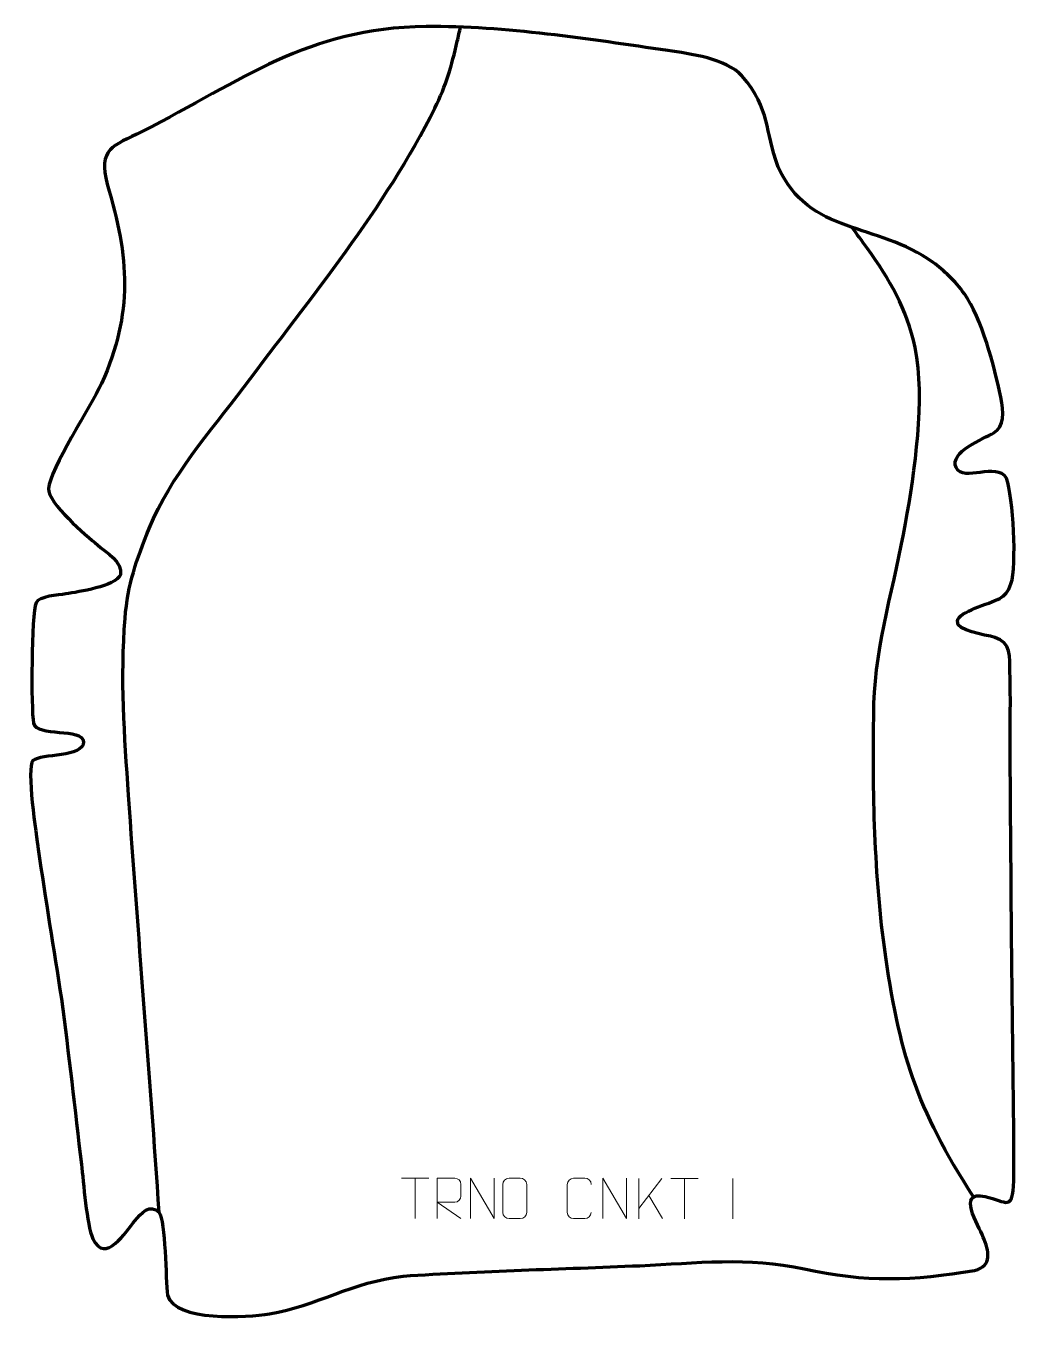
# Model space of a CAD drawing. Header units: millimetres. Extents: x 946 to 1560, y 138 to 941.
import ezdxf

# ---------------------------------------------------------------- set-up
doc = ezdxf.new("R2010")
doc.units = ezdxf.units.MM
doc.header["$MEASUREMENT"] = 0
doc.layers.add('layer 2', color=7, linetype='Continuous')
doc.layers.add('layer 3', color=7, linetype='Continuous')

msp = doc.modelspace()

# ---------------------------------------------------------------- linework, layer by layer
at = {"layer": 'layer 2', "color": 142, "lineweight": 158}
for points, knots in [([(1028.146, 206.2011), (1022.3132, 292.4336), (1015.1426, 378.532), (1009.1656, 464.7073), (1009.1656, 464.7073), (1006.6093, 501.5638), (1004.0878, 537.2374), (1007.0097, 574.2131), (1007.0097, 574.2131), (1008.7697, 595.9078), (1013.9618, 610.0862), (1022.0291, 630.0043), (1022.0291, 630.0043), (1035.3803, 662.7534), (1059.5295, 689.4825), (1080.6109, 717.5122), (1080.6109, 717.5122), (1122.1134, 772.9344), (1168.0284, 828.3592), (1198.9739, 890.3835), (1198.9739, 890.3835), (1206.0198, 904.6141), (1209.3748, 916.3568), (1212.8845, 931.8133), (1212.8845, 931.8133), (1213.5425, 934.7483), (1214.2043, 937.677), (1214.8882, 940.6062)], [0, 0, 0, 0, 0.125, 0.125, 0.125, 0.125, 0.25, 0.25, 0.25, 0.25, 0.375, 0.375, 0.375, 0.375, 0.5, 0.5, 0.5, 0.5, 0.625, 0.625, 0.625, 0.625, 0.75, 0.75, 0.75, 0.75, 1, 1, 1, 1]), ([(1532.9859, 215.4388), (1497.0504, 271.5721), (1486.7567, 304.7231), (1477.5504, 370.466), (1477.5504, 370.466), (1471.0541, 418.6839), (1470.0337, 472.9508), (1471.1162, 521.6657), (1471.1162, 521.6657), (1472.108, 557.9048), (1484.3371, 596.8593), (1490.6839, 633.0183), (1490.6839, 633.0183), (1496.3303, 665.1874), (1503.1631, 710.1884), (1496.5969, 742.113), (1496.5969, 742.113), (1491.3798, 766.4642), (1481.1755, 783.5519), (1466.8439, 803.7086), (1466.8439, 803.7086), (1463.7416, 808.0064), (1460.5854, 812.269), (1457.4444, 816.5388)], [0, 0, 0, 0, 0.14285714, 0.14285714, 0.14285714, 0.14285714, 0.28571429, 0.28571429, 0.28571429, 0.28571429, 0.42857143, 0.42857143, 0.42857143, 0.42857143, 0.57142857, 0.57142857, 0.57142857, 0.57142857, 0.71428571, 0.71428571, 0.71428571, 0.71428571, 1, 1, 1, 1])]:
    msp.add_open_spline(points, degree=3, knots=knots, dxfattribs=at)
at = {"layer": 'layer 2', "color": 250, "lineweight": 9}
for points in [[(1178.3243, 227.3542), (1178.3243, 227.3542), (1195.3115, 227.3542), (1195.3115, 227.3542)], [(1186.8181, 202.4242), (1186.8181, 202.4242), (1186.8181, 227.3777), (1186.8181, 227.3777)], [(1325.2977, 227.2208), (1325.2977, 227.2208), (1325.2977, 202.2672), (1325.2977, 202.2672)], [(1339.6739, 227.2208), (1339.6739, 227.2208), (1325.2977, 208.5811), (1325.2977, 208.5811)], [(1345.1548, 227.1973), (1345.1548, 227.1973), (1362.142, 227.1973), (1362.142, 227.1973)], [(1353.6486, 202.2673), (1353.6486, 202.2673), (1353.6486, 227.2208), (1353.6486, 227.2208)], [(1383.6484, 227.2311), (1383.6484, 227.2311), (1383.6484, 202.257), (1383.6484, 202.257)], [(1339.9992, 202.363), (1339.9992, 202.363), (1331.5287, 216.6766), (1331.5287, 216.6766)]]:
    msp.add_open_spline(points, degree=3, dxfattribs=at)
for points, knots in [([(1200.4858, 202.4242), (1200.4858, 202.4242), (1200.4858, 227.3777), (1200.4858, 227.3777), (1200.4858, 227.3777), (1204.0806, 227.3777), (1207.6761, 227.3777), (1211.2713, 227.3777), (1211.2713, 227.3777), (1213.5966, 227.34), (1215.1539, 225.85), (1215.1498, 223.4836), (1215.1498, 223.4836), (1215.1494, 221.4481), (1215.1494, 218.3887), (1215.1498, 216.3527), (1215.1498, 216.3527), (1215.1433, 214.4772), (1213.331, 212.5354), (1211.3215, 212.5163), (1211.3215, 212.5163), (1211.3215, 212.5163), (1200.4858, 212.5163), (1200.4858, 212.5163), (1200.4858, 212.5163), (1200.4858, 212.5163), (1215.1405, 202.4242), (1215.1405, 202.4242)], [0, 0, 0, 0, 0.125, 0.125, 0.125, 0.125, 0.25, 0.25, 0.25, 0.25, 0.375, 0.375, 0.375, 0.375, 0.5, 0.5, 0.5, 0.5, 0.625, 0.625, 0.625, 0.625, 0.75, 0.75, 0.75, 0.75, 1, 1, 1, 1]), ([(1221.1584, 202.4242), (1221.1584, 202.4242), (1221.1584, 227.3777), (1221.1584, 227.3777), (1221.1584, 227.3777), (1221.1584, 227.3777), (1235.8132, 202.4242), (1235.8132, 202.4242), (1235.8132, 202.4242), (1235.8132, 202.4242), (1235.8132, 227.3777), (1235.8132, 227.3777)], [0, 0, 0, 0, 0.25, 0.25, 0.25, 0.25, 0.5, 0.5, 0.5, 0.5, 1, 1, 1, 1]), ([(1244.9662, 227.3774), (1247.2919, 227.3774), (1249.618, 227.3774), (1251.9441, 227.3774), (1251.9441, 227.3774), (1253.8907, 227.413), (1255.8821, 225.9214), (1255.9088, 223.4838), (1255.9088, 223.4838), (1255.9084, 217.7369), (1255.9084, 211.9896), (1255.9088, 206.2419), (1255.9088, 206.2419), (1255.769, 203.9185), (1254.0918, 202.4389), (1251.9441, 202.4281), (1251.9441, 202.4281), (1249.6122, 202.4285), (1247.2803, 202.4285), (1244.9488, 202.4281), (1244.9488, 202.4281), (1243.0238, 202.3227), (1241.0517, 204.2072), (1241.0629, 206.2245), (1241.0629, 206.2245), (1241.0632, 211.9946), (1241.0632, 217.7643), (1241.0629, 223.5336), (1241.0629, 223.5336), (1241.0671, 225.6717), (1242.8138, 227.3909), (1244.9662, 227.3774)], [0, 0, 0, 0, 0.11111111, 0.11111111, 0.11111111, 0.11111111, 0.22222222, 0.22222222, 0.22222222, 0.22222222, 0.33333333, 0.33333333, 0.33333333, 0.33333333, 0.44444444, 0.44444444, 0.44444444, 0.44444444, 0.55555556, 0.55555556, 0.55555556, 0.55555556, 0.66666667, 0.66666667, 0.66666667, 0.66666667, 0.77777778, 0.77777778, 0.77777778, 0.77777778, 1, 1, 1, 1]), ([(1295.9088, 206.2419), (1295.769, 203.9185), (1294.0918, 202.4389), (1291.9441, 202.4281), (1291.9441, 202.4281), (1289.6122, 202.4285), (1287.2803, 202.4285), (1284.9488, 202.4281), (1284.9488, 202.4281), (1283.0238, 202.3227), (1281.0517, 204.2072), (1281.0629, 206.2245), (1281.0629, 206.2245), (1281.0633, 211.9946), (1281.0633, 217.7643), (1281.0629, 223.5336), (1281.0629, 223.5336), (1281.0671, 225.6717), (1282.8138, 227.3909), (1284.9662, 227.3774), (1284.9662, 227.3774), (1287.2919, 227.3774), (1289.618, 227.3774), (1291.9441, 227.3774), (1291.9441, 227.3774), (1293.8907, 227.4129), (1295.8821, 225.9214), (1295.9088, 223.4838)], [0, 0, 0, 0, 0.125, 0.125, 0.125, 0.125, 0.25, 0.25, 0.25, 0.25, 0.375, 0.375, 0.375, 0.375, 0.5, 0.5, 0.5, 0.5, 0.625, 0.625, 0.625, 0.625, 0.75, 0.75, 0.75, 0.75, 1, 1, 1, 1]), ([(1303.1584, 202.4242), (1303.1584, 202.4242), (1303.1584, 227.3777), (1303.1584, 227.3777), (1303.1584, 227.3777), (1303.1584, 227.3777), (1317.8132, 202.4242), (1317.8132, 202.4242), (1317.8132, 202.4242), (1317.8132, 202.4242), (1317.8132, 227.3777), (1317.8132, 227.3777)], [0, 0, 0, 0, 0.25, 0.25, 0.25, 0.25, 0.5, 0.5, 0.5, 0.5, 1, 1, 1, 1])]:
    msp.add_open_spline(points, degree=3, knots=knots, dxfattribs=at)
at = {"layer": 'layer 3', "color": 242, "lineweight": 158}
msp.add_open_spline([(992.4626, 719.6709), (1012.1177, 764.0722), (1009.5384, 797.6734), (995.9906, 843.2197), (995.9906, 843.2197), (990.1247, 865.3226), (999.228, 866.8493), (1017.6004, 875.8891), (1017.6004, 875.8891), (1080.5961, 907.8423), (1118.7388, 939.709), (1193.6032, 940.9643), (1193.6032, 940.9643), (1242.3719, 941.3118), (1295.0211, 933.0107), (1343.4244, 926.0423), (1343.4244, 926.0423), (1356.9116, 924.1005), (1379.8439, 920.9193), (1389.2862, 910.4371), (1389.2862, 910.4371), (1407.5486, 888.5043), (1403.0177, 877.35), (1411.8262, 853.857), (1411.8262, 853.857), (1430.7465, 811.4346), (1473.1038, 819.8332), (1507.749, 794.7786), (1507.749, 794.7786), (1514.5991, 789.8248), (1521.2129, 783.6102), (1527.1541, 775.3422), (1527.1541, 775.3422), (1537.7205, 760.6373), (1545.8676, 730.0855), (1549.7093, 711.3836), (1549.7093, 711.3836), (1551.6649, 701.864), (1551.7878, 692.9307), (1545.3409, 689.1375), (1545.3409, 689.1375), (1539.1002, 685.4655), (1517.3832, 677.4432), (1522.1024, 667.6534), (1522.1024, 667.6534), (1526.708, 658.0995), (1546.8134, 671.5167), (1553.292, 661.0284), (1553.292, 661.0284), (1557.3815, 649.1085), (1559.8014, 607.4366), (1556.017, 595.609), (1556.017, 595.609), (1554.4915, 590.8414), (1552.0452, 588.27), (1549.0699, 586.6536), (1549.0699, 586.6536), (1542.3114, 582.9819), (1523.5531, 578.6446), (1522.7926, 572.4964), (1522.7926, 572.4964), (1522.0158, 566.217), (1539.814, 564.3338), (1546.0472, 562.447), (1546.0472, 562.447), (1556.4382, 559.3015), (1555.1166, 550.3562), (1555.3949, 540.9584), (1555.3949, 540.9584), (1555.9479, 523.4349), (1555.309, 505.2298), (1555.4802, 487.518), (1555.4802, 487.518), (1555.8716, 447.0112), (1556.1516, 406.5034), (1556.4739, 365.9961), (1556.4739, 365.9961), (1556.4739, 365.9961), (1556.4858, 364.4958), (1556.4858, 364.4958), (1556.4858, 364.4958), (1556.8748, 318.4076), (1558.0361, 271.8811), (1557.6863, 225.8463), (1557.6863, 225.8463), (1557.2524, 206.0955), (1553.2406, 213.1508), (1540.0252, 216.0486), (1540.0252, 216.0486), (1522.0089, 219.9991), (1535.8477, 198.2698), (1538.8392, 190.9499), (1538.8392, 190.9499), (1542.2762, 182.5397), (1544.8397, 172.9158), (1533.4468, 170.2956), (1533.4468, 170.2956), (1495.4766, 163.9213), (1465.7016, 162.7581), (1427.8598, 171.2471), (1427.8598, 171.2471), (1393.0557, 178.8745), (1361.0579, 174.7732), (1325.9485, 173.2126), (1325.9485, 173.2126), (1277.2919, 171.0721), (1227.9404, 169.9716), (1179.4168, 166.7665), (1179.4168, 166.7665), (1147.9257, 163.1711), (1125.7541, 148.3036), (1096.4854, 143.3087), (1096.4854, 143.3087), (1083.2296, 141.1836), (1037.6664, 138.2633), (1033.3247, 154.9749), (1033.3247, 154.9749), (1032.0726, 164.4937), (1032.2123, 200.9065), (1028.146, 206.2011), (1028.146, 206.2011), (1022.7036, 212.1237), (1016.8259, 205.4965), (1012.9976, 200.968), (1012.9976, 200.968), (1007.8174, 194.8406), (994.6147, 173.3618), (987.0662, 189.9387), (987.0662, 189.9387), (983.1579, 198.5217), (981.2928, 225.0609), (979.9894, 235.942), (979.9894, 235.942), (975.8713, 269.9674), (972.1745, 304.6294), (967.5324, 338.5183), (967.5324, 338.5183), (962.9961, 369.5033), (957.4879, 400.1949), (953.2465, 431.3493), (953.2465, 431.3493), (952.1547, 439.1929), (945.5712, 482.2082), (949.9398, 486.1199), (949.9398, 486.1199), (954.9041, 490.565), (981.5239, 487.8826), (981.2248, 497.6968), (981.2248, 497.6968), (980.9468, 506.817), (952.1163, 500.5232), (950.2286, 509.3649), (950.2286, 509.3649), (948.7398, 517.9696), (948.8492, 577.147), (951.8398, 583.7958), (951.8398, 583.7958), (953.8125, 588.1814), (965.6421, 588.5548), (970.3976, 589.4035), (970.3976, 589.4035), (978.2014, 590.7963), (1000.6275, 593.8971), (1004.2621, 601.2865), (1004.2621, 601.2865), (1005.7109, 609.1884), (995.057, 615.3173), (989.8728, 619.714), (989.8728, 619.714), (983.018, 625.5276), (958.9295, 645.9234), (959.5703, 654.6532), (959.5703, 654.6532), (960.4437, 666.5517), (985.7063, 705.8851), (992.4626, 719.6709)], degree=3, knots=[0, 0, 0, 0, 0.02222222, 0.02222222, 0.02222222, 0.02222222, 0.04444444, 0.04444444, 0.04444444, 0.04444444, 0.06666667, 0.06666667, 0.06666667, 0.06666667, 0.08888889, 0.08888889, 0.08888889, 0.08888889, 0.11111111, 0.11111111, 0.11111111, 0.11111111, 0.13333333, 0.13333333, 0.13333333, 0.13333333, 0.15555556, 0.15555556, 0.15555556, 0.15555556, 0.17777778, 0.17777778, 0.17777778, 0.17777778, 0.2, 0.2, 0.2, 0.2, 0.22222222, 0.22222222, 0.22222222, 0.22222222, 0.24444444, 0.24444444, 0.24444444, 0.24444444, 0.26666667, 0.26666667, 0.26666667, 0.26666667, 0.28888889, 0.28888889, 0.28888889, 0.28888889, 0.31111111, 0.31111111, 0.31111111, 0.31111111, 0.33333333, 0.33333333, 0.33333333, 0.33333333, 0.35555556, 0.35555556, 0.35555556, 0.35555556, 0.37777778, 0.37777778, 0.37777778, 0.37777778, 0.4, 0.4, 0.4, 0.4, 0.42222222, 0.42222222, 0.42222222, 0.42222222, 0.44444444, 0.44444444, 0.44444444, 0.44444444, 0.46666667, 0.46666667, 0.46666667, 0.46666667, 0.48888889, 0.48888889, 0.48888889, 0.48888889, 0.51111111, 0.51111111, 0.51111111, 0.51111111, 0.53333333, 0.53333333, 0.53333333, 0.53333333, 0.55555556, 0.55555556, 0.55555556, 0.55555556, 0.57777778, 0.57777778, 0.57777778, 0.57777778, 0.6, 0.6, 0.6, 0.6, 0.62222222, 0.62222222, 0.62222222, 0.62222222, 0.64444444, 0.64444444, 0.64444444, 0.64444444, 0.66666667, 0.66666667, 0.66666667, 0.66666667, 0.68888889, 0.68888889, 0.68888889, 0.68888889, 0.71111111, 0.71111111, 0.71111111, 0.71111111, 0.73333333, 0.73333333, 0.73333333, 0.73333333, 0.75555556, 0.75555556, 0.75555556, 0.75555556, 0.77777778, 0.77777778, 0.77777778, 0.77777778, 0.8, 0.8, 0.8, 0.8, 0.82222222, 0.82222222, 0.82222222, 0.82222222, 0.84444444, 0.84444444, 0.84444444, 0.84444444, 0.86666667, 0.86666667, 0.86666667, 0.86666667, 0.88888889, 0.88888889, 0.88888889, 0.88888889, 0.91111111, 0.91111111, 0.91111111, 0.91111111, 0.93333333, 0.93333333, 0.93333333, 0.93333333, 0.95555556, 0.95555556, 0.95555556, 0.95555556, 1, 1, 1, 1], dxfattribs=at)

doc.saveas('drawing.dxf')
